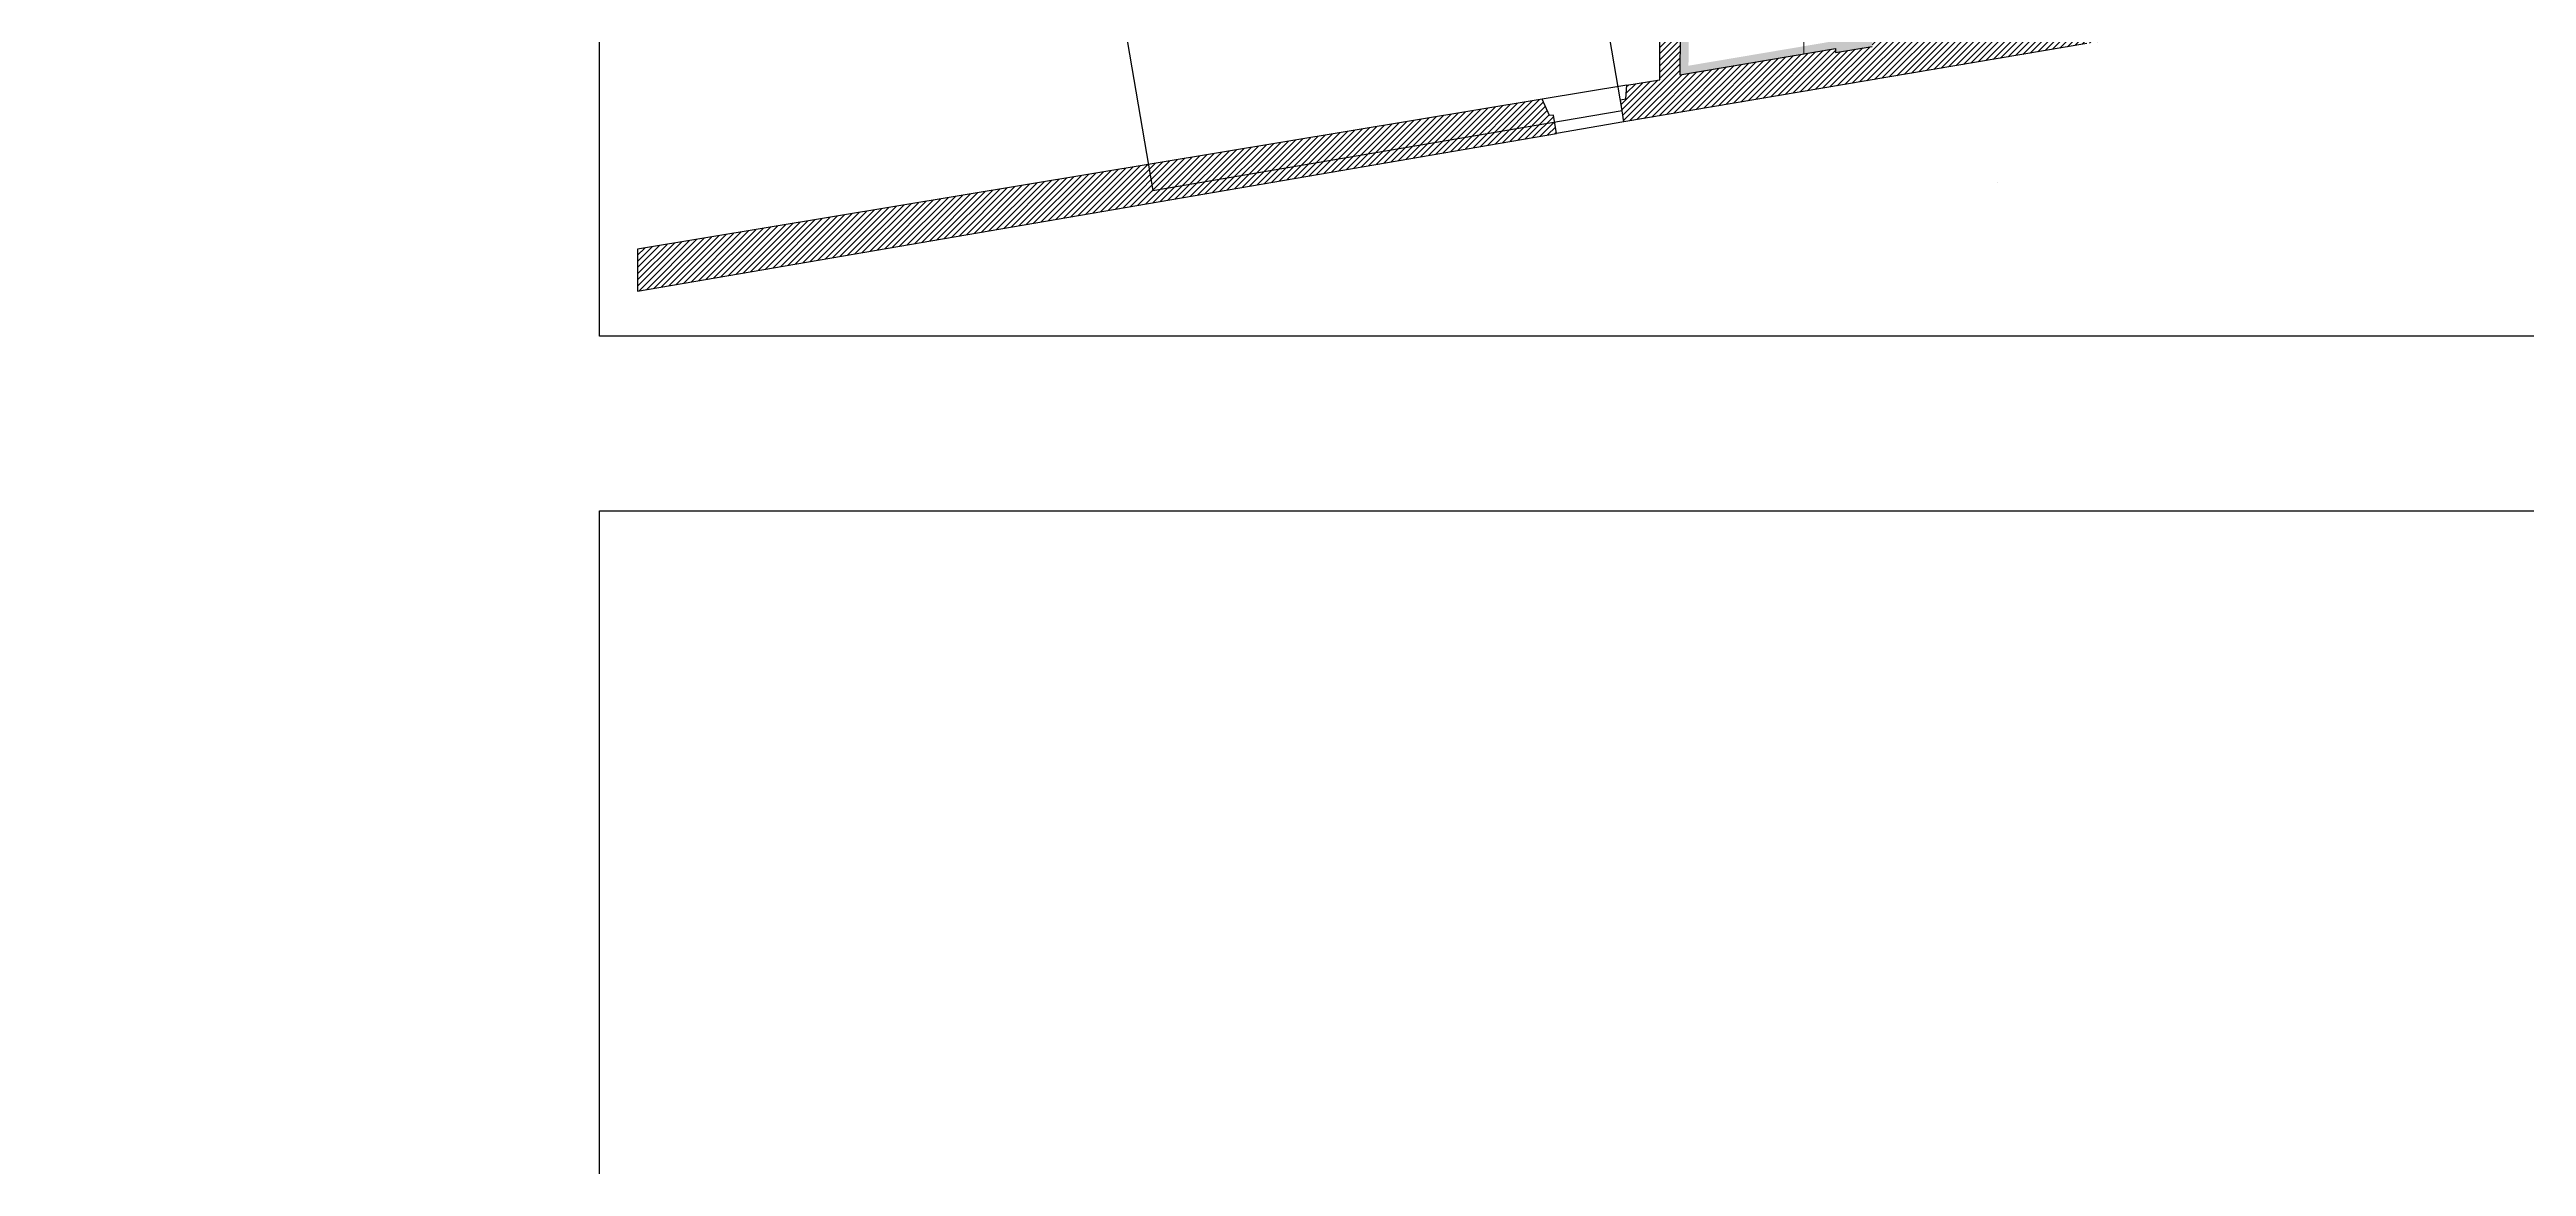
# Model space of a CAD drawing. Header units: metres. Extents: x -228 to 369, y -174 to 385.
# Drawn here: x 57.64 to 93.7, y 25.45 to 41.71 of the extents above; entities that cross this region are included whole.
import ezdxf
from ezdxf.enums import TextEntityAlignment as Align

# ---------------------------------------------------------------- set-up
doc = ezdxf.new("R2010")
doc.units = ezdxf.units.M
doc.linetypes.add('CACHE', pattern=[9.524999999999999, 6.349999999999999, -3.174999999999999])
doc.linetypes.add('PROJECTION', pattern=[0.3, 0.12, -0.18])
for name, color, linetype in [('010_mur', 2, 'Continuous'), ('020_cloi', 5, 'Continuous'), ('030_menuiserie', 1, 'Continuous')]:
    doc.layers.add(name, color=color, linetype=linetype)
doc.layers.add('060_repères murs', color=104, linetype='Continuous', lineweight=0)
doc.layers.add('102_demol', color=10, linetype='Continuous', lineweight=5)
doc.layers.add('090_repères-axes', color=230, linetype='Continuous', plot=False)
doc.styles.add('GEO_PIE_DES', font='arial.ttf')

# ---------------------------------------------------------------- blocks, each defined once
blk = doc.blocks.new('*U1201')
blk.add_lwpolyline([(0.0500000000029519, -0.0421846139466808), (0.050000000002665, -3.368e-12), (-2.454e-13, -3.708e-12), (2.455e-13, -0.0721846139458567), (0.0350000000001, -0.0721846139456187), (0.034999999999896, -0.0421846139467828)], close=True)
at = {"linetype": 'PROJECTION', "ltscale": 0.75}
blk.add_arc((0.0352246861555522, -0.0726943817133832), 0.6482692500532866, 271.6998595968405, 0.0450546509058075, dxfattribs=at)
blk = doc.blocks.new('Murs porteurs selon geometre projet')
at = {"layer": '010_mur'}
h = blk.add_hatch(dxfattribs=at)
h.set_pattern_fill('ANSI31', color=4, scale=0.02, angle=0.2148729751235407)
h.set_pattern_definition([(45.2148729751, (-119.37396916070811, -44.824702175527285), (-0.0450693551, 0.0447325746), [])])
h.paths.add_polyline_path([(-11.59863353488152, 2.8553927552679936), (-20.488309846862542, 1.338205557643878), (-20.4905384271653, 1.2897872481990538), (-20.92114930355394, 1.2201718177385827), (-20.93194249981538, 1.267696712098214), (-23.64349734442383, 0.7890629840760899), (-23.61087533852911, 0.59526232031918), (-23.94756714099391, 0.535023818736327), (-23.97573239919147, 0.6960705433359089), (-24.550665105978972, 0.6030140410900637), (-24.55738106245966, 0.6457243513402591), (-26.92245299979206, 0.26158060973571073), (-33.65921729949018, -0.9031325198000651), (-33.706588903453486, -0.5836404146572477), (-33.62842310512195, -0.5666846706644083), (-33.61725105294341, -0.37000300764914806), (-33.13705707149442, -0.28851324164180414), (-33.14279915892687, 0.967273363157283), (-32.83946383488369, 0.974210822621099), (-32.84514510968446, -0.21503787822895015), (-30.58170346096124, 0.1754732453126049), (-30.581548412975142, 0.11634177274739099), (-30.04724042305523, 0.2081435161657188), (-30.043834276828914, 1.0108310709459238), (-29.562597232035838, 1.0288777310807649), (-29.562781097915693, 0.38546170886252185), (-24.33103262419271, 1.223530682184637), (-24.32982965001955, 2.021845371331247), (-24.09904871818604, 2.032270914135597), (-24.07149870362546, 1.2235856029924888), (-24.0264400550527, 1.223283057915351), (-24.02040843071857, 1.145859883142557), (-20.946262022613368, 1.650235276864787), (-20.94898424435232, 1.692789163368206), (-20.587959875105348, 1.7507179613151669), (-20.58223984461952, 1.7157865885073895), (-11.631550371279499, 3.2438480350593815)])
at = {"layer": '010_mur', "lineweight": 5}
h = blk.add_hatch(dxfattribs=at)
h.set_pattern_fill('ANSI31', color=4, scale=0.02, angle=0.2148729751235407)
h.set_pattern_definition([(45.2148729751, (-119.37396916070841, -44.824702175527264), (-0.0450693551, 0.0447325746), [])])
h.paths.add_polyline_path([(-48.008491156232765, -2.812221850982341), (-48.00619836455561, -3.423590825905303), (-34.63835337627661, -1.0751458266364808), (-34.68099703398997, -0.8097985960228199), (-34.74231698616601, -0.8159110456715007), (-34.845506553233804, -0.5784401337139662)])
at = {"linetype": 'CACHE', "flags": 128}
for points in [[(-33.617251052771294, -0.370003007621972), (-34.845506553233804, -0.5784401337139662)], [(-33.65921729949018, -0.9031325198000651), (-34.63835337627661, -1.0751458266364808)]]:
    blk.add_lwpolyline(points, dxfattribs=at)
at = {"layer": '010_mur', "flags": 128}
for points in [[(-26.92245299979206, 0.26158060973571073), (-33.65921729949018, -0.9031325198000651), (-33.706588903453486, -0.5836404146572477), (-33.62842310512195, -0.5666846706644083), (-33.61725105294341, -0.37000300764914806), (-33.13705707149442, -0.28851324164180414), (-33.14279915892687, 0.967273363157283)], [(-32.83946383488369, 0.974210822621099), (-32.84514510968446, -0.21503787822895015), (-30.58170346096124, 0.1754732453126049), (-30.581548412975142, 0.11634177274739099), (-30.04724042305523, 0.2081435161657188)], [(-48.008491156232765, -2.812221850982341), (-48.00619836455561, -3.423590825905303), (-34.63835337627661, -1.0751458266364808), (-34.68099703398997, -0.8097985960228199), (-34.74231698616601, -0.8159110456715007), (-34.845506553233804, -0.5784401337139662), (-48.008491156232765, -2.812221850982341)]]:
    blk.add_lwpolyline(points, dxfattribs=at)
at = {"layer": '102_demol', "flags": 128}
blk.add_lwpolyline([(-31.039684343216493, 0.09645789760465906), (-31.05033121183284, 2.259251133790794), (-32.833249030643984, 2.275142059663003)], dxfattribs=at)
at = {"layer": '030_menuiserie', "xscale": 138.550195075006, "yscale": 138.550195075006, "zscale": 138.550195075006, "rotation": 189.9168593396885}
blk.add_blockref('*U1201', (-33.68463700754026, -0.7363029037858179), dxfattribs=at)
at = {"extrusion": (-0.12333875083997421, 0.3067775887335033, 0.9437558283751641), "style": 'GEO_PIE_DES', "oblique": 358.66018093792417, "width": 0.853824969738482}
blk.add_text('Rue                     Paul                  Démange', height=0.004227, rotation=167.40284542344065, dxfattribs=at).set_placement((26.790797911757064, -8.445776265741909, 2.7247963527175942), align=Align.MIDDLE_CENTER)
blk = doc.blocks.new('cloisons reperage')
at = {"layer": '060_repères murs', "true_color": 0x7aafdf, "transparency": 33554559}
h = blk.add_hatch(color=143, dxfattribs=at)
h.dxf.hatch_style = 1
h.paths.add_polyline_path([(-34.24972635327451, 8.501015998757003), (-34.12972654759773, 8.500800041391996), (-34.12693491699831, 10.052009611925062), (-34.24693573945151, 10.052014139142473)])
h.paths.add_polyline_path([(-34.25805203018665, 7.524695677924354), (-34.13805099162346, 7.524269322907758), (-34.1469761396569, 6.477630735539343), (-31.4672666528321, 6.930119376820759), (-31.46872118388059, 6.748162272699638), (-32.0033696943141, 6.658364953818891), (-32.00330298446372, 6.7174965920289385), (-34.26856121175493, 6.3340489969920775)])
h.paths.add_polyline_path([(-35.21037909071962, 12.607835670885894), (-35.08875908832866, 12.608191953602002), (-35.088760750501756, 11.796175880370514), (-34.11791344551601, 11.763629619577792), (-34.11791347852834, 11.674482995290413), (-34.124590228601306, 10.909636201820083), (-34.24495209041365, 10.909574584332493), (-34.23954538443266, 11.647455893697593), (-34.27453246286536, 11.646458929676132), (-35.208176087573946, 11.679290414529003)])
h.paths.add_polyline_path([(-35.15076182448924, 15.837581813046244), (-35.03109366595272, 15.837571258735794), (-35.02644248165379, 14.707093861316904), (-35.09438453584156, 14.708999201069153), (-35.09420346822424, 14.123157900314453), (-35.21397386734691, 14.123000704616393), (-35.21642336870766, 15.155442476337933), (-35.14660838509557, 15.155720055160755)])
h.paths.add_polyline_path([(-35.1378845585678, 18.40384519494528), (-35.01833404319451, 18.40384519494528), (-35.02587620429636, 16.72991902362524), (-35.14588409223705, 16.72991902362524)])
h.paths.add_polyline_path([(-34.193541702160076, 20.712796830426733), (-35.1264744985212, 20.7173380278001), (-35.13037168792125, 19.91670869901441), (-35.010567493103196, 19.916471959589572), (-35.00687341141879, 20.59481318285719), (-34.193805093744416, 20.592797119520682)])
h.paths.add_polyline_path([(-31.468721183880557, 20.708343396304862), (-32.6790314060404, 20.70948327030785), (-32.68017579196207, 20.58919395900063), (-31.46978316785464, 20.58823889388974)])
h.paths.add_polyline_path([(-25.53696682016334, 16.77811537003727), (-25.41696815275311, 16.77728277820675), (-25.41793559291651, 16.69686983307174), (-25.5379442431238, 16.696869833071542)])
h.paths.add_polyline_path([(-25.74836656349391, 19.87367376812872), (-25.86836284980422, 19.87329266001815), (-25.88338324513849, 17.18880789197702), (-25.81357709253958, 17.18537723255304), (-25.8102636245748, 17.31335978727883), (-25.76268482644508, 17.31335978727883)])
h.paths.add_polyline_path([(-25.89984242864888, 21.222771394883402), (-25.8989657583923, 21.32228049585429), (-25.778974973857657, 21.32122893942842), (-25.78059633123367, 21.13621942517712), (-25.900600939231758, 21.13621942517712)])
h.paths.add_polyline_path([(-25.85210744241262, 24.96390630661974), (-26.18856904778512, 24.99128219989498), (-26.18856904778512, 24.87180095295545), (-25.90535970297331, 24.847866422283673), (-25.8144322474265, 24.75042948499756), (-25.817831392682002, 23.806430483020822), (-25.697830614741797, 23.806430483020822), (-25.694252406899, 24.80015813470032)])
h.paths.add_polyline_path([(-30.89336921194927, 25.09177288560087), (-30.90553062168976, 21.17847363217273), (-30.93925620391909, 21.178751693833583), (-30.944558932498524, 18.278978619706994), (-30.8132964234343, 18.27859903970485), (-30.77377563470318, 24.96908137329261), (-26.97844089418876, 24.878858355307294), (-26.97853017543741, 24.99889438240298)])
edge = h.paths.add_edge_path()
edge.add_arc((-25.84469913367819, 13.866456989873592), 0.119657697808171, -14.27409151205569, 90.95027553074789, ccw=False)
edge.add_line((-25.72873558939362, 13.836954091003953), (-25.73630969286707, 12.723303232172723))
edge.add_line((-25.73630969286707, 12.723303232172723), (-25.716735982652033, 12.450650073563622))
edge.add_line((-25.716735982652033, 12.450650073563622), (-25.70882679622833, 12.451023417512001))
edge.add_line((-25.70882679622833, 12.451023417512001), (-25.70882679622833, 12.386013876687562))
edge.add_line((-25.70882679622833, 12.386013876687562), (-25.85880479680762, 12.386013876686032))
edge.add_line((-25.85880479680762, 12.386013876686032), (-25.84668361788052, 13.986098230535843))
h.paths.add_polyline_path([(-25.421476937003682, 15.390375789995884), (-25.43691252395332, 14.443642703077643), (-25.556913009042578, 14.444319852727151), (-25.541460990853047, 15.392332016435473)])
h.paths.add_polyline_path([(-30.51027947595587, 7.1191214451483305), (-25.868206966785387, 7.844885793364957), (-25.864182042601502, 8.610490908176192), (-25.70807594002737, 8.610221968234633), (-25.705244119564927, 8.542037669660813), (-25.74454881359276, 8.540409756247993), (-25.748745644678348, 7.74210519239845), (-30.983600281151382, 6.9236623835575575), (-30.983109764678513, 7.0451968423693145), (-30.6104704343559, 7.103457100079032)])

msp = doc.modelspace()

# ---------------------------------------------------------------- linework, layer by layer
at = {"layer": '090_repères-axes'}
for points in [[(65.64368130270282, 72.54045240612221), (115.64368130270279, 72.54045240612221), (115.64368130270279, 37.540452406122206), (65.64368130270282, 37.540452406122206)], [(65.64368130270282, 35), (115.64368130270279, 35), (115.64368130270279, 0), (65.64368130270282, 0)]]:
    msp.add_lwpolyline(points, close=True, dxfattribs=at)

# ---------------------------------------------------------------- block references
at = {"rotation": 359.7851270248765}
msp.add_blockref('Murs porteurs selon geometre projet', (114.21569695193979, 41.43732212746109), dxfattribs=at)
at = {"layer": '020_cloi', "rotation": 359.7851270248765}
msp.add_blockref('Murs porteurs selon geometre projet', (179.8593782546425, 41.43732212746109), dxfattribs=at)
at = {"layer": '060_repères murs'}
msp.add_blockref('cloisons reperage', (115.64319628021109, 34.99964411153512), dxfattribs=at)

doc.saveas('drawing.dxf')
